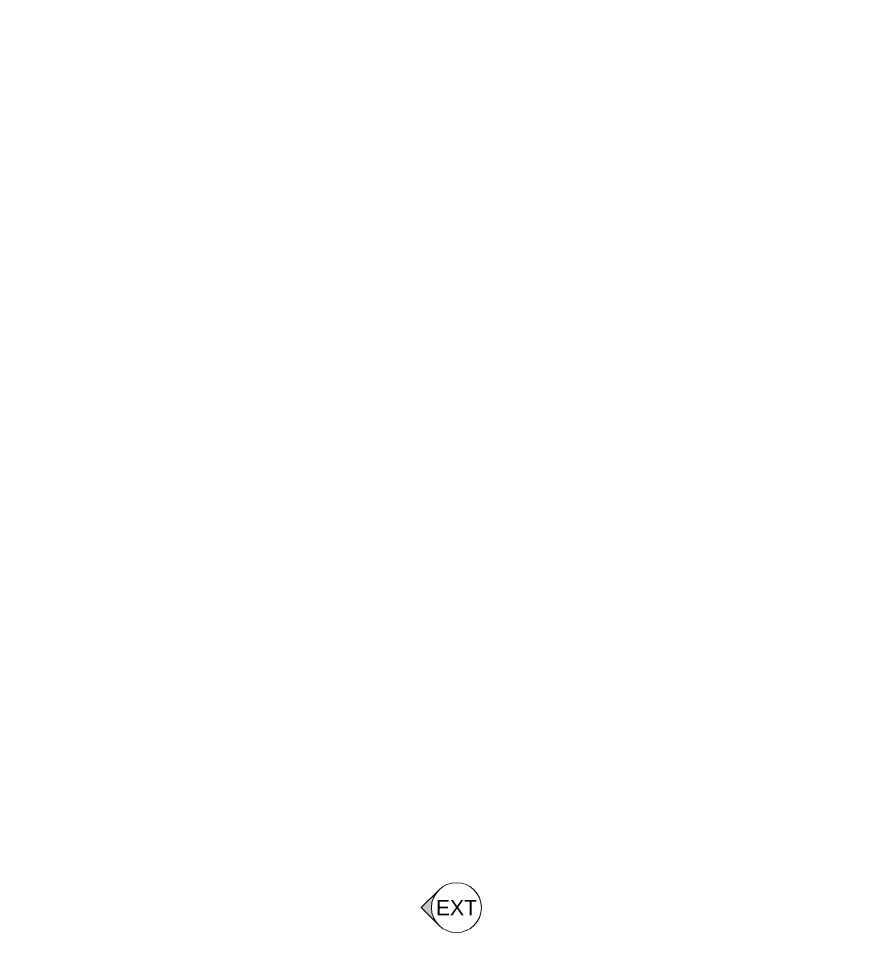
# Model space of a CAD drawing. Header units: millimetres. Extents: x -20000 to 230000, y -17405 to 25402.
# Drawn here: x 147007 to 147703, y -12248 to -11489 of the extents above; entities that cross this region are included whole.
import ezdxf

# ---------------------------------------------------------------- set-up
doc = ezdxf.new("R2010")
doc.units = ezdxf.units.MM
doc.header["$PDMODE"] = 35
doc.header["$PDSIZE"] = 0.5
doc.layers.get('0').update_dxf_attribs({"lineweight": 13})
doc.layers.get('Defpoints').update_dxf_attribs({"true_color": 0xc2a584})
doc.styles.get("Standard").update_dxf_attribs({"font": 'ARIALUNI.TTF'})
doc.styles.add('Texte Poralu', font='tahomabd.ttf')
doc.dimstyles.new('30 - 1000', dxfattribs={"dimtxt": 10, "dimasz": 10, "dimexe": 5, "dimexo": 2.5, "dimgap": 5, "dimtad": 1, "dimdec": 1, "dimtxsty": 'Texte Poralu', "dimcen": 5, "dimazin": 0, "dimtfac": 1, "dimtdec": 1, "dimtmove": 0, "dimatfit": 3, "dimfxl": 1, "dimarcsym": 0})

# ---------------------------------------------------------------- blocks, each defined once
blk = doc.blocks.new('*U198')
h = blk.add_hatch(color=256)
edge = h.paths.add_edge_path()
edge.add_line((-29.16815472393788, 0), (-14.58407736197061, -14.58407736196894))
edge.add_arc((1.326938559031987e-11, 1.103117597267556e-11), 20.62500000001327, 180.0000000000306, 224.9999999999923, ccw=False)
edge.add_arc((8.125056183416746e-12, -8.900435943814955e-12), 20.62500000000813, 135.0000000000017, 179.9999999999753, ccw=False)
edge.add_line((-14.58407736197061, 14.58407736196894), (-29.16815472393788, 0))
for p, q in [((-14.58407736197061, 14.58407736196894), (-29.16815472393787, 0.001705469134321902)), ((-29.16815472393787, 0.001705469134321902), (-14.58407736196841, -14.58407736197114))]:
    blk.add_line(p, q)
blk.add_circle((0, 0), 20.625)
at = {"insert": (0, 0), "char_height": 12.5, "attachment_point": 5}
blk.add_mtext('EXT', dxfattribs=at)
blk = doc.blocks.new('*D1694')
at = {"layer": 'Defpoints', "color": 0, "lineweight": -2, "transparency": 16777216}
blk.add_line((147840.0000000001, -11795.66835877718), (147875.9922766959, -11795.66835877718), dxfattribs=at)
at = {"layer": 'Defpoints', "color": 0, "transparency": 16777216}
for p in [(147837.5000000001, -11795.66835877718), (147837.5000000002, -11795.66835877718), (143000, -14005.6683587772)]:
    blk.add_point(p, dxfattribs=at)
at = {"layer": 'Defpoints', "color": 0, "transparency": 16777216, "insert": (147859.2461383481, -11785.46352331714), "char_height": 10, "attachment_point": 5, "style": 'Texte Poralu'}
blk.add_mtext('2210', dxfattribs=at)
blk = doc.blocks.new('*D1695')
at = {"layer": 'Defpoints', "color": 0, "lineweight": -2, "transparency": 16777216}
blk.add_line((148120.0000000001, -11615.66835877718), (148155.9922766959, -11615.66835877718), dxfattribs=at)
at = {"layer": 'Defpoints', "color": 0, "transparency": 16777216}
for p in [(148117.5000000001, -11615.66835877718), (148117.5000000002, -11615.66835877718), (143000, -14005.6683587772)]:
    blk.add_point(p, dxfattribs=at)
at = {"layer": 'Defpoints', "color": 0, "transparency": 16777216, "insert": (148139.2461383481, -11605.46016535878), "char_height": 10, "attachment_point": 5, "style": 'Texte Poralu'}
blk.add_mtext('2390', dxfattribs=at)
blk = doc.blocks.new('*D1696')
at = {"layer": 'Defpoints', "color": 0, "lineweight": -2, "transparency": 16777216}
blk.add_line((148420.0000000001, -11505.6683587772), (148455.9922766959, -11505.6683587772), dxfattribs=at)
at = {"layer": 'Defpoints', "color": 0, "transparency": 16777216}
for p in [(148417.5000000001, -11505.6683587772), (148417.5000000001, -11505.6683587772), (143000, -14005.6683587772)]:
    blk.add_point(p, dxfattribs=at)
at = {"layer": 'Defpoints', "color": 0, "transparency": 16777216, "insert": (148439.246138348, -11495.46352331716), "char_height": 10, "attachment_point": 5, "style": 'Texte Poralu'}
blk.add_mtext('2500', dxfattribs=at)
blk = doc.blocks.new('*D1697')
at = {"layer": 'Defpoints', "color": 0, "lineweight": -2, "transparency": 16777216}
blk.add_line((147750.0000000001, -11805.66835877718), (147785.9922766962, -11805.66835877718), dxfattribs=at)
at = {"layer": 'Defpoints', "color": 0, "transparency": 16777216}
for p in [(147747.5000000001, -11805.66835877718), (147747.5000000005, -11805.66835877718), (143000, -14005.6683587772)]:
    blk.add_point(p, dxfattribs=at)
at = {"layer": 'Defpoints', "color": 0, "transparency": 16777216, "insert": (147769.2461383484, -11795.46352331714), "char_height": 10, "attachment_point": 5, "style": 'Texte Poralu'}
blk.add_mtext('2200', dxfattribs=at)

msp = doc.modelspace()

# ---------------------------------------------------------------- block references
msp.add_blockref('*U198', (147369.1681301671, -12223.71466378065))

# ---------------------------------------------------------------- dimensions: what is measured, and where the dimension line sits
at = {"layer": 'Defpoints'}
for feature_location, offset, picture, middle in [((148417.5000000001, -11505.6683587772), (0, 0), '*D1696', (148439.246138348, -11495.46352331716)), ((148117.5000000001, -11615.66835877718), (1.1641532182693481e-10, 0), '*D1695', (148139.2461383481, -11605.46016535878)), ((147837.5000000001, -11795.66835877718), (1.1641532182693481e-10, 0), '*D1694', (147859.2461383481, -11785.46352331714)), ((147747.5000000001, -11805.66835877718), (4.0745362639427185e-10, 0), '*D1697', (147769.2461383484, -11795.46352331714))]:
    dim = msp.add_ordinate_dim(feature_location=feature_location, offset=offset, dtype=0, origin=(143000, -14005.6683587772), dimstyle='30 - 1000', dxfattribs=at)
    dim.commit()
    dim.dimension.update_dxf_attribs({"geometry": picture, "text_midpoint": middle})

doc.saveas('drawing.dxf')
